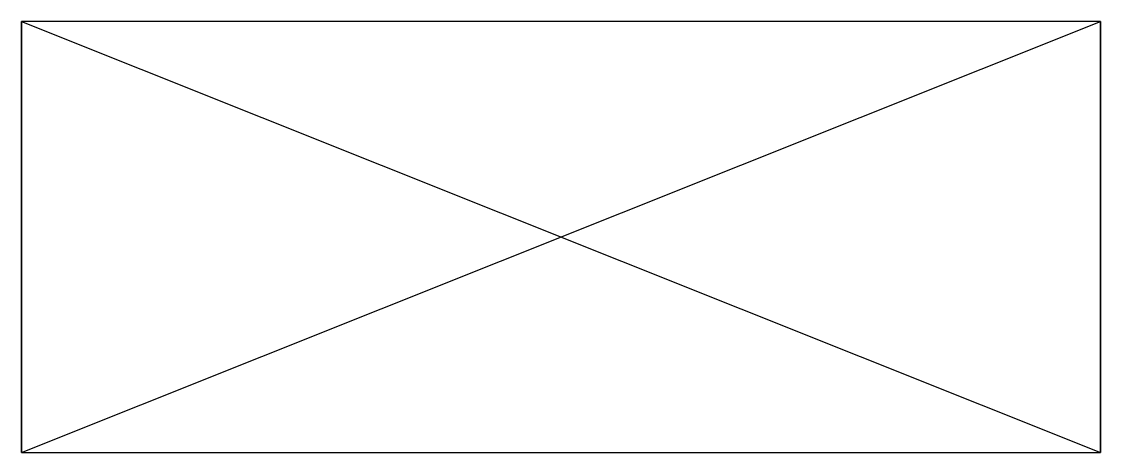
# Model space of a CAD drawing. Extents: x 0 to 300, y 0 to 120.
import ezdxf

# ---------------------------------------------------------------- set-up
doc = ezdxf.new("R2010")
doc.units = 0
doc.layers.get('0').update_dxf_attribs({"linetype": 'CONTINUOUS'})

msp = doc.modelspace()

# ---------------------------------------------------------------- linework, layer by layer
at = {"linetype": 'CONTINUOUS'}
for p, q in [((300, 120), (0, 120)), ((0, 0), (0, 120)), ((300, 120), (0, 120)), ((0, 120), (0, 0)), ((0, 0), (300, 120)), ((0, 120), (300, 0)), ((300, 120), (300, 0)), ((300, 0), (300, 120)), ((0, 0), (300, 0)), ((0, 0), (300, 0))]:
    msp.add_line(p, q, dxfattribs=at)

doc.saveas('drawing.dxf')
